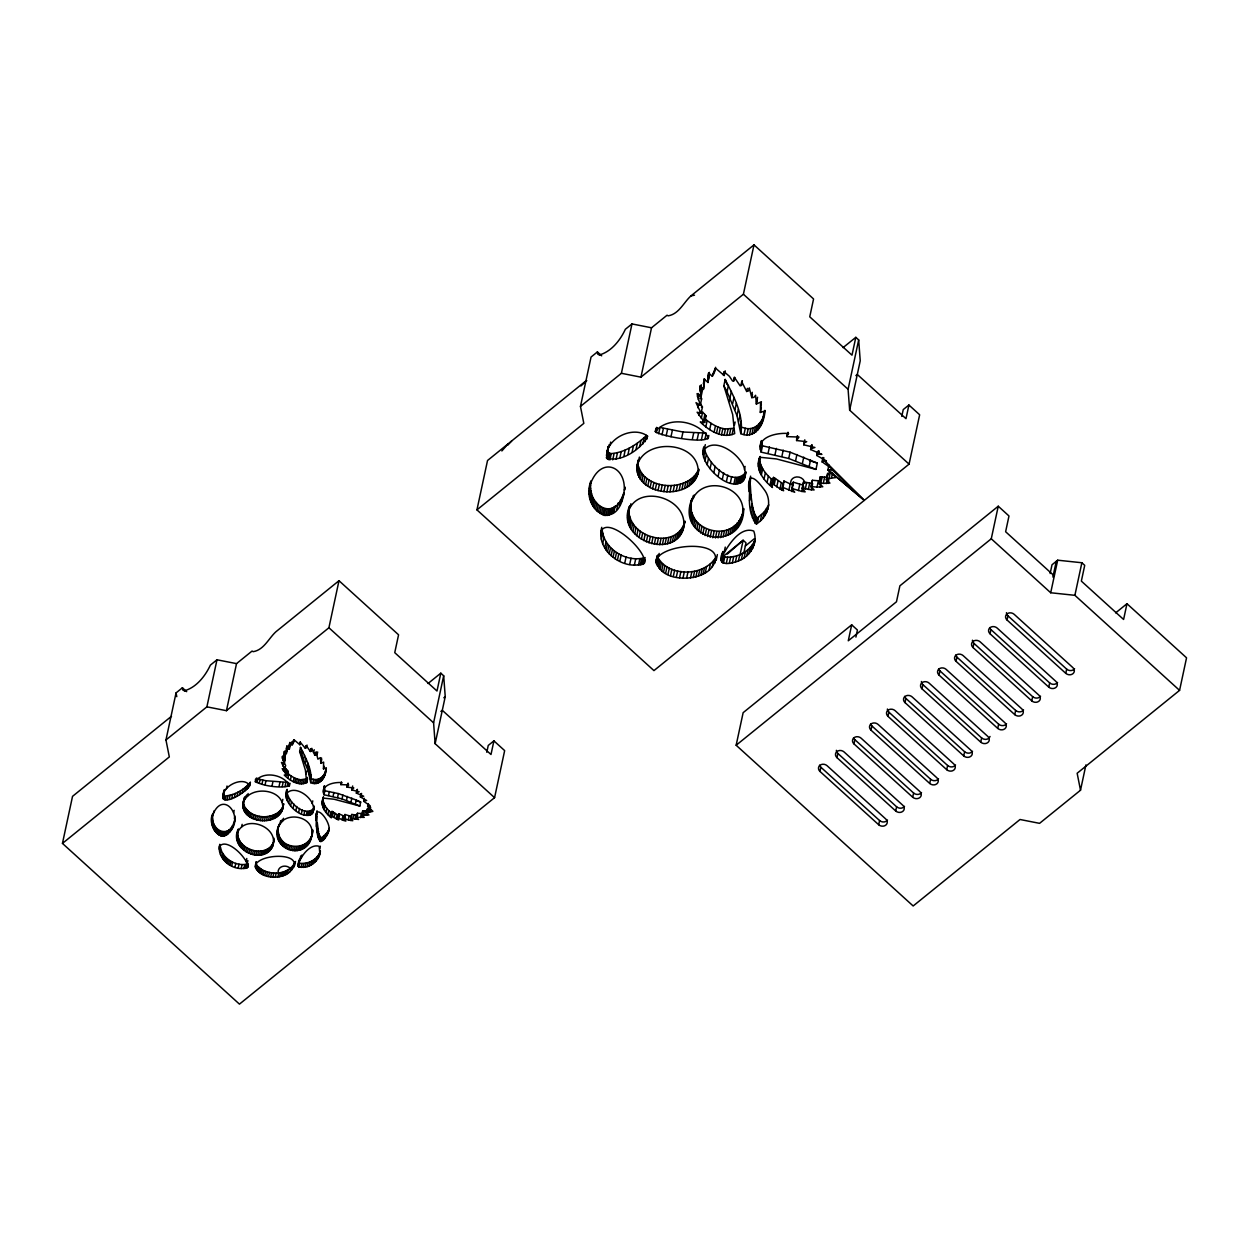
<?xml version="1.0" encoding="UTF-8"?>
<svg xmlns="http://www.w3.org/2000/svg" width="1249" height="1249" viewBox="0 0 1249 1249"><rect width="100%" height="100%" fill="white"/><g stroke="black" fill="none" stroke-linecap="round" stroke-linejoin="round"><path stroke-width="1.5" d="M236.967 834.707C242.29 813.645 278.418 825.324 273.016 845.386C264.694 866.541 228.192 849.866 238.153 829.274L236.795 836.19M274.218 839.952C269.206 859.624 236.483 850.975 237.638 832.193M684.546 522.02C681.845 563.065 614.43 541.91 629.418 506.345M683.078 529.638L684.952 521.13C677.036 552.292 624.359 536.851 629.246 506.985M683.874 525.158C685.654 496.415 635.538 483.176 627.888 513.292M316.059 820.562C313.171 798.673 333.592 824.356 328.315 832.24C316.216 858.188 315.263 819.969 317.059 811.444M748.978 491.622C746.527 468.328 757.581 480.084 765.372 491.294C772.366 502.285 767.432 517.429 756.566 523.831C746.215 512.168 749.9 492.309 750.555 477.493M289.284 746.777L290.127 742.78L288.503 748.963L289.3 749.244L289.752 743.077L292.125 745.247L294.202 739.892L299.807 744.716L299.885 742.343L300.868 742.952L305.349 748.323L307.035 745.044M725.201 370.812L724.201 375.543L715.505 368.127L712.352 376.324L708.698 373.014L708.011 382.459L704.046 378.915L703.562 389.001L699.815 386.16L701.126 396.448L697.051 393.7L700.252 405.238L696.005 402.646L701.079 413.294L697.114 412.217L704.67 422.443L700.252 421.975C708.948 430.546 722.187 439.086 734.693 433.606L732.679 414.543L723.842 385.754L725.201 379.446C733.444 396.058 744.045 414.652 740.813 433.668C755.52 440.163 764.841 422.802 764.919 410.453M708.011 382.459L709.323 372.374L707.98 378.666M724.201 375.543L724.217 371.874L729.354 376.246L732.585 381.054L734.069 380.555L734.318 377.276L740.157 385.879L741.641 385.082L741.687 381.538L746.668 391.483L748.604 390.89L749.306 387.908L751.804 397.635L753.928 397.401L755.598 395.277L756.348 404.036L760.563 402.131L760.344 412.467L764.06 411.202L762.998 419.758M323.522 796.956C319.603 804.918 325.052 813.099 331.375 817.861L332.031 811.397L339.541 816.003M331.844 811.944L332.234 813.88C327.488 809.742 321.852 803.966 323.272 797.096L322.148 802.561M759.72 457.087C754.771 468.999 763.529 480.443 772.428 487.5L771.835 484.55L773.49 477.399L783.061 483.722L781.718 490.03L783.607 490.748L782.577 487.297L794.692 492.262L791.913 488.484L793.271 482.176L803.091 485.127L801.733 491.419L791.913 488.484M771.82 485.471L773.49 477.399M284.194 766.808L287.973 771.382L287.114 775.364L284.241 775.067C289.909 780.656 298.558 786.245 306.723 782.67L305.412 770.211L299.635 751.398L300.494 747.402C305.88 758.221 312.75 770.321 310.72 782.701C319.276 786.62 325.864 777.284 326.067 769.618C325.021 776.207 318.23 781.89 311.579 778.705M212.158 816.596C221.963 788.072 244.976 816.05 229.738 832.053C219.543 844.527 207.037 823.918 212.72 813.942M364.302 798.298L363.724 801.327L369.72 805.48L370.391 806.354L367.628 806.37L372.905 811.366L366.55 812.834L368.939 814.988L361.726 815.019L364.271 817.377L356.589 817.268L357.433 813.271L363.287 813.63M832.146 469.889L827.868 469.702L864.292 500.381L832.146 469.889C830.757 465.971 815.488 460.225 826.432 460.943L816.752 455.448L817.767 454.214L821.904 454.386L810.617 449.546L811.366 445.659M287.114 775.364L282.18 768.681L284.772 769.384L281.462 762.436L284.226 764.123L282.149 756.597L284.803 758.393L283.945 751.664L286.396 753.522L286.88 745.84M314.03 808.275C309.674 827.509 278.964 802.67 287.145 789.352M286.927 790.195C286.364 801.077 305.24 818.704 314.077 807.962M703.062 451.248C714.147 433.512 747.386 457.93 745.138 475.198C737.581 500.911 695.115 463.816 704.077 446.517M325.224 773.615L325.911 768.026L323.475 768.853L323.632 762.093L320.868 763.342L320.384 757.628L317.902 759.158L316.278 752.819C315.248 758.799 312.953 750.118 311.298 748.651L310.298 751.476L306.473 745.872L306.458 747.698M233.75 824.465L235.124 817.72C233.485 839.703 209.66 833.067 212.689 814.613L211.83 818.61M623.969 492.871C617.474 534.057 579.817 510.388 590.918 480.849M623.813 492.684C615.476 522.66 587.124 505.845 590.777 482.333L589.419 488.64M319.822 853.489L319.182 846.322C309.783 843.184 299.541 857.579 298.105 866.01C306.989 870.943 320.244 861.076 320.384 850.834M277.372 833.145C277.169 808.556 317.886 813.755 311.423 837.501C305.474 861.951 268.488 848.696 278.683 825.698M278.23 829.164C276.591 851.365 313.171 852.302 312.734 830.039L311.875 834.035M741.141 520.162L743.717 508.593C743.717 554.54 673.882 540.411 692.211 498.273M742.484 513.854C733.522 544.939 682.797 530.45 691.79 499.288L689.963 508.265M691.197 503.004C700.158 471.919 750.883 486.407 741.89 517.57M313.452 810.929C315.81 798.564 294.171 783.029 286.068 794.177M255.608 864.823C260.932 852.77 308.503 852.271 290.018 871.677C281.041 881.279 252.735 878.469 256.186 862.153M655.912 560.832C660.893 542.597 731.446 538.491 712.289 566.671C700.58 584.204 652.79 582.456 656.927 556.117M242.946 803.888C247.583 784.31 285.865 788.041 282.555 809.399C275.826 828.696 236.623 821.998 243.852 799.813M242.806 805.355L243.805 799.906M636.834 468.344L638.411 459.804C626.686 496.446 695.1 504.346 698.878 469.218M698.207 472.372C699.284 441.084 644.234 437.181 637.052 466.111M363.74 800.968L366.66 800.515L360.337 796.924L363.693 796.222L356.324 793.068L359.134 791.725L351.828 789.977L353.764 787.932L347.128 787.182L348.736 784.903L340.868 784.637L341.976 782.608C334.857 781.874 320.259 784.575 324.006 794.754L342.023 798.923L359.821 806.042L360.68 802.061L356.246 800.031L338.401 793.583L324.865 790.773L324.334 785.855L323.475 789.852M810.695 448.813L814.91 447.485L803.731 444.8L804.137 442.989L806.713 441.678L796.55 440.538L799.001 437.041L786.964 436.635L787.994 432.263M721.313 560.208L722.937 551.512C715.63 566.703 729.307 564.454 738.424 560.988C750.103 556.648 758.346 543.315 753.756 531.059C739.83 525.798 726.934 546.843 721.579 557.803M222.947 796.94C222.759 785.075 244.148 775.957 249.675 785.637C246.365 792.693 215.484 811.585 224.461 789.587L223.009 798.564M606.53 457.946L608.091 446.611L606.53 457.946C620.534 463.036 641.627 449.25 647.575 436.151C634.445 426.081 610.183 436.182 606.733 452.919M171.503 716.255L72.536 796.347L62.45 843.403L239.449 1004.134L494.573 797.674L435.136 743.701L445.237 696.645L443.676 675.771L440.819 673.164L436.994 691.025L394.746 652.665L398.572 634.804L338.994 580.707L275.935 631.744C268.676 638.333 263.914 649.98 253.141 651.681L252.064 651.057L236.529 663.625L216.983 659.784L210.363 665.139C205.258 676.068 196.436 687.387 184.446 690.791L182.916 690.151L182.401 687.762L186.694 691.665M586.515 380.399L487.532 460.506L476.946 509.873L653.945 670.604L909.069 464.144L849.648 410.172L860.233 360.805L858.672 339.915L855.815 337.324L851.99 355.184L809.742 316.809L813.567 298.964L753.99 244.866L690.931 295.904C683.671 302.477 678.91 314.123 668.137 315.841L667.06 315.216L651.525 327.784L631.978 323.928L625.359 329.283C620.253 340.228 611.432 351.547 599.442 354.95L597.912 354.31L597.397 351.921L601.69 355.824M761.375 440.569L762.499 445.831L790.086 452.185L817.314 463.098L815.972 469.405L788.744 458.492L761.141 452.138C755.411 436.541 777.768 432.404 788.65 433.528L787.323 435.417M351.375 816.44L344.958 814.504L344.1 818.501L345.926 820.968L344.053 820.531L344.911 816.534L338.869 813.739L338.682 819.984L330.985 815.94M793.193 485.268L783.935 481.006L783.935 482.692M219.231 846.947C225.647 836.268 248.364 858.282 247.739 867.259C234.656 872.942 215.796 859.156 219.793 844.293M600.738 532.043C607.061 514.494 647.716 550.918 644.375 563.127C624.125 571.933 594.977 550.247 601.753 527.312M622.954 497.602C630.995 467.875 600.8 452.575 589.903 485.564M624.578 489.905L625.125 487.094L624.453 490.233M62.45 843.403L169.318 756.925L165.961 739.97L176.047 692.914L182.401 687.762M165.961 739.97L206.897 706.84L216.983 659.784M206.897 706.84L226.444 710.681L236.529 663.625M211.721 820.515L212.58 816.534M213.36 813.645L213.938 810.976M211.768 822.342L212.627 818.36M211.987 824.075L212.845 820.078M212.346 825.714L213.204 821.717M212.845 827.244L213.704 823.247M213.454 828.665L214.313 824.683M214.157 829.992L215.015 825.995M214.953 831.194L215.812 827.213M215.812 832.287L216.67 828.29M223.352 799.079L223.868 794.567M216.717 833.255L217.576 829.274M223.836 799.454L224.211 795.082M226.459 788.665L227.037 786.011M224.461 799.719L224.695 795.472M217.669 834.098L218.528 830.117M225.226 799.844L226.085 795.863C235.312 794.848 244.382 789.571 250.206 782.374L249.347 786.37M218.637 834.832L219.496 830.835M227.068 799.782L227.911 795.8M219.621 835.409L220.464 831.428M220.573 835.862L221.432 831.881M221.51 836.174L222.369 832.193M229.27 799.329L230.113 795.332M219.246 849.148L220.105 845.167C220.964 858.25 236.202 867.399 248.192 863.746M222.587 836.268L223.43 832.271M219.668 851.724L220.527 847.728M223.649 836.143L224.508 832.162M231.721 798.533L232.579 794.536M220.511 854.488L221.37 850.507M224.726 835.846L225.585 831.85M225.788 835.362L226.647 831.381M234.359 797.44L235.218 793.443M221.822 857.314L222.681 853.317M226.818 834.738L227.677 830.741M227.833 833.957L228.692 829.976M222.665 858.688L223.524 854.691M237.06 796.113L237.919 792.116M233.594 812.99L234.156 810.32M223.633 859.999L224.492 856.002M229.738 832.053L230.581 828.056M231.393 829.758L232.252 825.761M224.758 861.248L225.601 857.251M232.767 827.181L233.61 823.185M234.359 818.673L234.937 816.003M239.73 794.614L240.589 790.617M225.991 862.403L226.85 858.422M227.271 863.481L228.114 859.484M242.29 792.99L243.149 788.993M228.645 864.449L229.504 860.452M244.617 791.288L245.475 787.307M230.128 865.307L230.987 861.326M243.805 801.093L244.663 797.096L244.133 798.486M242.852 806.838L243.664 801.358M244.507 799.766L245.069 797.112M246.646 789.587L247.489 785.59M237.81 831.865L238.387 829.211M236.779 837.704L237.638 833.707M243.118 808.337L243.711 802.842M245.366 798.501L245.928 795.847M236.951 839.219L237.81 835.238M243.586 809.82L243.977 804.356M248.239 787.932L249.097 783.935M231.69 866.072L232.548 862.075M237.279 840.749L238.137 836.752M246.381 797.315L246.959 794.645M237.778 842.263L238.637 838.282M244.242 811.241L244.445 805.839M247.567 796.206L248.129 793.537M249.831 784.95L250.409 782.296M241.572 826.994L242.15 824.324M238.45 843.778L239.308 839.781M245.085 812.584L245.928 808.587L245.101 807.244M239.277 845.245L240.136 841.248M246.069 813.833L246.927 809.852L245.928 808.587M234.921 867.29L235.78 863.309M240.276 846.666L241.135 842.685M247.224 815.019L248.067 811.023L246.927 809.852M255.093 781.655C261.947 771.57 280.213 773.615 287.91 783.061C296.388 790.586 251.736 786.183 255.655 779.001M241.432 848.055L242.29 844.059M255.561 782.015L256.123 779.36M248.504 816.097L249.363 812.1L248.067 811.023M238.153 868.133L239.012 864.136M242.759 849.367L243.617 845.37M257.06 782.733L257.918 778.752L256.404 778.033M249.925 817.08L250.784 813.099L249.363 812.1M244.211 850.569L245.069 846.588M251.455 817.97L252.314 813.973L250.784 813.099M241.198 868.57L242.056 864.573M259.246 783.435L260.104 779.438L257.918 778.752M245.756 851.646L246.599 847.649M253.094 818.735L253.953 814.738L252.314 813.973M261.978 784.107L262.836 780.11L260.104 779.438M243.867 868.648L244.726 864.651M247.364 852.583L248.208 848.586M254.827 819.391L255.67 815.394L253.953 814.738M246.24 861.139L246.802 858.485M245.007 868.555L245.866 864.558M245.975 868.367L246.834 864.37M249.019 853.379L249.878 849.382M247.318 863.262L247.88 860.592M256.638 819.922L257.497 815.94L255.67 815.394M246.756 868.086L247.614 864.105M247.333 867.727L247.911 865.073M265.116 784.715L265.959 780.719L288.129 782.436L287.286 786.433M247.739 867.259L248.301 864.605M250.737 854.035L251.595 850.038M258.512 820.328L259.37 816.331C268.754 818.111 281.415 814.379 283.742 803.981M252.47 854.55L253.328 850.553M260.448 820.593L261.306 816.612M254.234 854.909L255.093 850.928M262.446 820.734L263.289 816.737M255.998 855.143L256.857 851.162M264.46 820.702L265.319 816.721M272.063 785.73L272.922 781.733M255.171 866.728L256.123 861.779M257.762 855.237L258.605 851.24M255.405 867.587L256.029 862.731M255.795 868.492L256.248 863.59M266.505 820.531L267.364 816.549M256.357 869.429L256.654 864.495M259.495 855.175L260.354 851.178M257.075 870.366L257.216 865.432M268.504 820.218L269.362 816.221M261.197 854.956L262.056 850.959M257.981 871.302L258.84 867.306L257.934 866.369M282.352 758.533L282.93 755.864M259.027 872.224L259.886 868.227L258.84 867.306M282.867 760.407L283.726 756.426L285.084 760.141L284.226 764.123M284.101 754.911L284.944 750.93L284.803 758.393M262.852 854.597L263.711 850.616M270.424 819.766L271.267 815.769M284.366 756.629L285.225 752.632M282.664 765.778L283.242 763.123M284.241 758.221L285.646 754.396M286.24 750.149L287.098 746.153L286.396 753.522M260.245 873.098L261.103 869.101L259.886 868.227M264.445 854.097L265.303 850.101M279.058 786.386L279.917 782.389M285.943 753.381L287.239 749.525M272.235 819.172L273.078 815.175M283.336 770.805L283.898 768.135M261.619 873.925L262.477 869.944L261.103 869.101M265.975 853.442L266.818 849.445M289.253 745.06L289.815 742.406M284.085 769.431L284.647 766.761M273.921 818.454L274.78 814.457M284.772 769.384L285.631 765.403L284.226 762.998M289.3 749.244L290.283 744.185M267.411 852.63L268.254 848.633M284.913 772.647L285.771 768.666M263.133 874.69L263.992 870.709L262.477 869.944M275.498 817.627L276.357 813.63M291.126 744.545L291.704 741.89M282.227 786.542L283.086 782.545M268.738 851.662L269.597 847.665M276.966 816.705L277.809 812.709M269.94 850.569L270.799 846.588M286.38 774.193L287.223 770.196M264.819 875.377L265.662 871.38L263.992 870.709M293.031 743.779L293.89 739.798L292.984 741.25M286.755 774.177L287.973 771.382M293.593 742.437L294.171 739.767M270.971 849.398L271.814 845.401M278.277 815.675L279.136 811.678M286.864 774.833L287.723 770.836M271.814 848.118L272.672 844.137M285.022 786.558L285.865 782.561M273.531 840.952L274.109 838.298M272.501 846.791L274.093 839.812M279.448 814.551L280.307 810.57M282.243 802.045L282.82 799.376M266.63 875.971L267.489 871.974L265.662 871.38M287.863 778.268L288.722 774.271L286.63 772.538M280.479 813.364L281.337 809.368M281.337 812.1L282.196 808.103M277.512 831.428L278.886 825.324M282.04 810.773L282.883 806.792M278.964 826.385L279.526 823.716M282.555 809.399L283.601 803.856M277.403 834.863L278.262 830.866M268.597 876.439L269.456 872.442C279.276 874.784 291.173 871.271 295.482 861.482L294.623 865.479M279.745 824.871L280.603 820.874M285.99 796.081L287.192 789.93M277.606 836.533L278.465 832.537M280.682 823.45L281.244 820.796M288.894 786.136L289.456 783.482M277.965 838.173L278.824 834.176M286.396 798.236L287.239 794.239M290.392 780.063L291.251 776.082L288.722 774.271M281.728 822.154L282.305 819.485M289.409 785.933L289.971 783.264M278.48 839.75L279.339 835.753M270.721 876.782L271.564 872.786M282.899 820.952L283.476 818.298M287.301 800.562L288.144 796.581M279.151 841.264L280.01 837.267M279.963 842.716L280.806 838.719M288.706 803.045L289.565 799.048M293.281 781.718L294.139 777.737L291.251 776.082M272.953 876.985L273.812 872.989M280.9 844.074L281.743 840.077M294.842 782.42L295.701 778.439L294.139 777.737M281.962 845.339L282.82 841.358M290.642 805.574L291.501 801.593M275.342 877.032L276.201 873.035M226.444 710.681L328.909 627.763L338.994 580.707M310.72 782.701L308.222 770.945L301.743 755.302L302.601 751.32M296.45 783.014L297.309 779.033L295.701 778.439M283.148 846.51L284.007 842.513M277.871 876.907L278.73 872.91M305.349 748.323L305.927 745.669M284.444 847.556L285.303 843.559M298.105 783.466L298.964 779.47L297.309 779.033M293.109 808.134L293.968 804.137M303.663 759.22L304.522 755.223M279.635 876.72L280.494 872.723M285.865 848.477L286.724 844.48M299.807 783.748L300.666 779.751L307.582 778.673L306.723 782.67M305.396 763.123L306.255 759.127M281.353 876.361L282.212 872.364M287.379 849.273L288.238 845.276M295.919 810.492L296.762 806.495M301.524 783.826L302.383 779.844M283.008 875.846L283.866 871.864M288.987 849.913L289.846 845.916M303.257 783.701L304.116 779.704M306.926 767.027L307.769 763.045M310.298 751.476L310.86 748.822M306.114 773.865L306.692 771.195M310.782 751.461L311.344 748.791M284.585 875.206L285.443 871.224M311.095 751.274L311.844 748.307M298.683 812.396L299.526 808.4M305.006 783.326L305.849 779.329M290.674 850.397L291.532 846.4M286.083 874.456L286.942 870.459M308.222 770.945L309.081 766.948M306.754 780.063L307.332 777.409M287.504 873.597L288.347 869.616M292.422 850.71L293.281 846.713M313.64 752.398L314.202 749.728M309.299 774.864L310.158 770.867M301.352 813.848L302.211 809.867M294.155 850.85L294.998 846.853M314.545 755.145L315.123 752.476M290.018 871.677L290.876 867.68M310.142 778.783L310.985 774.786M315.107 755.13L315.685 752.46M315.529 754.989L316.091 752.32M315.81 754.755L316.387 752.101M295.857 850.803L296.716 846.806M292.094 869.585L292.953 865.588M303.897 814.848L304.756 810.866M317.09 754.646L317.652 751.976M293.656 867.462L294.514 863.481M297.527 850.6L298.386 846.603M312.796 783.279L313.64 779.298M306.239 815.41L307.098 811.413M299.167 850.226L300.025 846.244M307.332 815.519L308.191 811.522M314.686 783.529L315.544 779.532M300.744 849.71L301.602 845.714M308.362 815.503L309.221 811.507M297.98 865.354L298.73 861.123M298.105 866.01L299.401 859.265M320.993 760.625L321.555 757.971M298.355 866.556L298.839 861.373M299.901 859.874L300.759 855.877M302.274 849.039L303.117 845.058M309.315 815.378L310.174 811.382M316.403 783.435L317.262 779.438M312.203 803.56L312.765 800.89M320.868 763.342L321.727 759.345M298.776 867.009L299.214 862.575M310.189 815.144L311.048 811.147M299.354 867.321L299.635 863.012M301.321 857.673L301.899 855.019M303.71 848.243L304.569 844.246M310.985 814.801L311.844 810.804M317.964 783.061L318.823 779.064M311.688 814.332L312.531 810.336M305.084 847.29L305.943 843.309M312.344 813.677L313.202 809.68M313.515 808.649L314.077 805.98M301.243 867.477L302.102 863.481C309.674 863.481 317.605 858.984 320.166 851.615L319.307 855.612M312.859 812.865L314.123 807.166M319.369 782.436L320.228 778.439M306.348 846.229L307.207 842.232M320.618 781.577L321.477 777.581M323.475 768.853L324.053 766.183M307.519 845.042L308.378 841.045M303.195 867.399L304.053 863.402M321.727 780.531L322.585 776.535M308.565 843.731L309.424 839.75M322.679 779.329L323.538 775.332M309.502 842.326L310.361 838.329M311.844 832.334L312.406 829.664M323.507 778.002L324.365 774.021M310.283 840.811L311.142 836.814M324.209 776.597L325.052 772.6M310.939 839.203L312.593 831.772M316.2 815.441L317.043 810.851M324.771 775.114L325.63 771.117M325.77 770.68L326.348 768.01M305.193 867.103L306.052 863.106M316.059 817.83L316.918 813.833M307.192 866.587L308.05 862.591M323.272 791.32L324.568 785.871M316.419 826.573L316.918 816.565M323.444 792.959L324.287 788.962M323.725 793.864L324.584 789.868M324.006 794.754L324.865 790.773M322.148 804.044L323.007 800.047M309.174 865.869L310.017 861.872M322.383 805.511L323.241 801.515M317.199 832.583L318.058 828.602L317.277 822.591M322.804 806.948L323.663 802.966M311.079 864.933L311.938 860.951M317.746 835.3L318.058 828.602M323.413 808.368L324.256 804.372M318.354 837.673L318.589 831.319M324.131 809.742L324.99 805.746M312.89 863.824L313.749 859.827M319.041 839.578L319.213 833.676M328.534 795.488L329.393 791.491M314.576 862.528L315.435 858.531M319.791 840.92L319.9 835.597M325.895 812.318L326.754 808.322M320.197 841.342L320.65 836.924M316.091 861.045L316.949 857.048M320.603 841.576L321.04 837.345M317.402 859.39L318.261 855.409M321.024 841.592C320.915 835.737 328.393 834.098 329.174 828.243L328.315 832.24M319.791 848.836L320.353 846.182M321.446 841.404L322.304 837.423M318.495 857.579L319.354 853.582M327.847 814.582L328.706 810.585M323.46 839.718L324.318 835.722M333.046 796.425L333.905 792.444M325.146 837.938L326.005 833.942M329.752 816.456L330.61 812.475M326.52 836.096L327.379 832.099M330.985 816.534L332.031 811.397M327.566 834.191L328.425 830.195M331.797 815.628L332.656 811.631M332.515 816.081L333.374 812.1M337.542 797.58L338.401 793.583M340.868 784.637L341.445 781.968M334.217 817.424L335.075 813.427M336.278 818.891L337.136 814.894M337.449 819.516L338.869 813.739M342.023 798.923L342.882 794.926M347.066 786.729L347.69 783.685M347.128 787.182L348.081 783.107M344.053 820.531L342.085 819.75L342.944 815.753M346.504 800.437L347.347 796.456M344.412 819.375L344.958 814.504M344.849 820L345.427 817.346M351.828 789.977L352.686 785.98M350.953 802.155L351.796 798.158M356.589 817.268L358.604 819.469L350.828 818.345L352.764 820.718L350.516 820.421L348.362 819.875L349.22 815.894M350.516 820.421L351.687 814.364L357.604 815.378M356.324 793.068L357.12 789.587M350.985 818.829L351.547 816.159M356.839 792.007L357.417 789.352M355.387 804.013L356.246 800.031M352.858 818.813L353.717 814.816M354.825 819.141L355.684 815.16M360.337 796.924L360.961 793.849M360.633 796.253L361.195 793.599M360.992 796.113L361.57 793.458M356.73 817.658L357.433 813.271M356.746 819.36L357.589 813.661M360.508 817.58L361.351 813.599M361.726 815.019L362.585 811.023L363.834 810.976L367.456 811.319L366.597 815.3M362.007 815.722L363.162 810.944M362.975 814.972L363.834 810.976M364.599 815.175L365.457 811.194M367.628 806.37L368.158 803.575M366.55 812.834L367.409 808.837L370.766 807.744M367.971 806.745L368.533 804.091M366.769 813.208L367.409 808.837M367.315 813.724L367.877 811.069M368.299 812.147L369.158 808.15M369.907 811.741L370.485 809.071M435.136 743.701L433.59 722.828L443.676 675.771M486.782 752.273L488.25 745.434L493.917 740.86L504.658 750.618L494.573 797.674M493.917 740.86L490.998 754.521L442.302 710.306L440.881 711.446M476.946 509.873L583.814 423.38L580.457 406.425L591.042 357.058L597.397 351.921M589.247 491.56L590.59 485.268M589.325 494.37L590.668 488.062M589.653 497.008L591.011 490.701M590.215 499.506L591.558 493.214M590.964 501.864L592.323 495.556M591.901 504.05L593.244 497.742M592.978 506.064L594.337 499.756M580.457 406.425L621.393 373.295L631.978 323.928M594.196 507.921L595.539 501.614M606.421 455.463L608.122 447.173M608.544 447.751L609.215 444.597M595.508 509.576L596.866 503.285M607.045 458.742L607.873 451.654M609.996 445.222L610.683 442.084M607.795 459.32L609.153 453.028L608.404 452.435M596.913 511.075L598.255 504.768M608.763 459.726L610.105 453.418L609.153 453.028M598.365 512.371L599.707 506.064M609.918 459.929L611.261 453.621C624.672 452.466 637.052 444.597 646.514 435.37L645.155 441.678M599.848 513.464L601.191 507.156M612.728 459.835L614.086 453.528M601.331 514.369L602.689 508.062M602.814 515.056L604.157 508.765M616.1 459.132L617.443 452.825M604.235 515.54L605.593 509.249M600.785 535.399L602.127 529.108C603.439 549.138 626.764 563.143 645.124 557.538L643.766 563.845M605.874 515.665L607.217 509.373M601.425 539.334L602.767 533.042M607.514 515.494L608.872 509.186M619.879 457.899L621.221 451.592M602.705 543.58L604.063 537.273M609.153 515.025L610.511 508.718M610.777 514.291L612.135 508M623.907 456.228L625.249 449.921M621.393 373.295L640.94 377.151L651.525 327.784M604.719 547.889L606.062 541.582M612.369 513.323L613.727 507.032M613.915 512.152L615.273 505.845M605.999 549.982L607.357 543.69M628.044 454.199L629.387 447.891M607.498 552.011L608.841 545.704M616.819 509.217L618.177 502.925M619.363 505.704L620.722 499.397M609.2 553.916L610.542 547.624M621.456 501.77L622.798 495.463M632.135 451.904L633.477 445.596M611.104 555.696L612.447 549.388M636.038 449.421L637.396 443.114M613.04 557.335L614.399 551.028M615.164 558.818L616.522 552.511M639.613 446.83L640.971 440.522M638.364 461.833L639.379 457.103M617.443 560.145L618.786 553.838M636.912 470.623L638.177 462.036M642.704 444.222L644.062 437.915M627.623 515.556L628.965 509.264M629.199 508.936L629.871 505.783M627.623 517.867L628.965 511.559M637.318 472.934L638.27 464.316M630.23 506.891L630.917 503.737M627.872 520.193L629.215 513.901M638.036 475.198L639.394 468.89L638.676 466.626M619.816 561.301L621.159 555.009M628.372 522.535L629.73 516.243M646.841 439.273L647.528 436.12M639.035 477.352L640.394 471.06L639.394 468.89M629.137 524.861L630.495 518.569M630.167 527.172L631.51 520.864M640.315 479.413L641.658 473.106L640.394 471.06M631.432 529.42L632.79 523.112M641.845 481.333L643.188 475.042L641.658 473.106M624.75 563.174L626.108 556.882M632.962 531.606L634.305 525.298M643.594 483.144L644.937 476.837L643.188 475.042M655.272 431.514C667.981 416.76 693.57 419.898 705.872 434.23C718.878 446.517 659.222 436.401 655.272 431.514L655.944 428.36M655.647 432.076L656.662 427.345M634.742 533.713L636.084 527.406M656.349 432.622L657.364 427.892M645.561 484.799L646.92 478.492L644.937 476.837M629.699 564.454L631.057 558.147M636.771 535.727L638.114 529.42M658.66 433.731L660.018 427.423L682.984 432.013L706.278 433.075L704.92 439.383M647.731 486.314L649.074 480.006L646.92 478.492M638.988 537.57L640.347 531.278M650.073 487.656L651.432 481.349L649.074 480.006M662.017 434.793L663.36 428.501M634.367 565.126L635.71 558.834M641.346 539.209L642.689 532.917M652.587 488.843L653.93 482.536L651.432 481.349M638.458 565.251L639.816 558.943M643.797 540.645L645.155 534.338M666.185 435.807L667.528 429.5M655.225 489.842L656.584 483.535L653.93 482.536M640.206 565.094L641.549 558.803M646.357 541.863L647.7 535.571M641.689 564.813L643.048 558.506M658.004 490.654L659.363 484.347L656.584 483.535M642.892 564.392L644.25 558.1M670.978 436.744L672.337 430.452M644.375 563.127L645.062 559.974M648.965 542.878L650.323 536.57M660.877 491.279L662.235 484.971C675.459 487.282 691.852 483.207 698.238 470.342L696.895 476.65M651.635 543.658L652.977 537.351M663.859 491.684L665.202 485.393M654.32 544.221L655.678 537.929M666.888 491.887L668.246 485.58M657.036 544.58L658.379 538.272M669.979 491.856L671.337 485.549M681.626 438.305L682.984 432.013M655.772 562.3L657.13 555.992C667.294 577.397 703.952 577.054 716.036 557.132L714.678 563.44M659.722 544.705L661.064 538.413M656.115 563.627L657.989 554.806M656.709 565.001L658.067 558.709M658.504 556.57L659.175 553.416M673.117 491.591L674.46 485.299M657.583 566.437L658.926 560.13M662.376 544.611L663.734 538.303M658.691 567.873L660.05 561.566M676.177 491.107L677.536 484.799M664.983 544.283L666.341 537.991M660.065 569.31L661.408 563.002M697.379 396.667L698.066 393.513M699.83 388.611L700.502 385.457M661.673 570.715L663.032 564.407M698.175 399.555L699.19 394.825M700.049 391.14L701.392 384.833M667.512 543.737L668.871 537.445M679.113 490.404L680.455 484.097M700.47 393.747L701.829 387.44L702.469 390.141L701.126 396.448M697.863 407.767L698.534 404.614M703.328 383.833L704.342 379.103M663.531 572.058L664.89 565.75M669.964 542.972L671.306 536.664M692.321 439.305L693.679 433.013M681.876 489.499L683.234 483.191M703.562 389.001L704.764 379.259M700.252 405.238L701.61 398.931L700.049 394.668M698.878 415.449L699.549 412.295M665.623 573.338L666.982 567.03M672.29 541.957L673.648 535.649M707.933 376.058L708.605 372.905M684.483 488.406L685.826 482.098M701.079 413.294L702.438 406.987L700.018 402.849M708.214 380.82L709.557 374.513M674.491 540.723L675.85 534.416M667.965 574.509L669.308 568.201M701.298 418.29L702.656 411.983L706.028 416.136L704.67 422.443M686.888 487.141L688.246 480.834M697.192 439.539L698.534 433.247M676.536 539.24L677.895 532.948M712.352 376.324L713.023 373.17M689.12 485.72L690.478 479.413M702.625 424.223L703.296 421.069M678.379 537.585L679.721 531.278M703.53 420.648L704.889 414.34M670.526 575.555L671.868 569.247M713.725 374.091L714.74 369.361M714.584 372.03L715.599 367.3M679.94 535.774L681.298 529.467M691.134 484.144L692.492 477.836M704.295 421.616L705.638 415.308M681.251 533.823L682.61 527.531M701.454 439.57L702.797 433.262M682.297 531.777L683.64 525.486M692.93 482.442L694.288 476.134M673.305 576.445L674.663 570.137M705.81 426.877L707.153 420.585L705.029 418.805M694.506 480.615L695.849 474.308M695.818 478.679L697.176 472.372M689.745 510.903L691.103 504.596M697.691 474.542L698.706 469.811M692.18 500.537L693.195 495.806M689.807 513.511L691.15 507.219M676.318 577.179L677.676 570.871M693.398 498.226L694.069 495.072M702.937 454.152L704.28 447.845C706.497 463.004 733.007 488.328 745.996 472.153L744.638 478.445M690.119 516.087L691.462 509.779M704.623 447.813L705.31 444.66M707.387 438.93L708.058 435.776M690.666 518.585L692.024 512.277M703.562 457.446L704.904 451.139M709.682 429.64L711.04 423.333L707.153 420.585M708.167 438.618L708.854 435.464M691.462 521.005L692.805 514.697M679.565 577.709L680.908 571.402M723.312 375.012L723.983 371.859M704.936 461.022L706.294 454.714M724.623 372.327L724.201 375.059M692.477 523.331L693.835 517.024M693.71 525.548L695.053 519.241M640.94 377.151L743.405 294.233L753.99 244.866M707.121 464.8L708.464 458.508M714.116 432.17L715.458 425.862L711.04 423.333M683 578.006L684.343 571.714M695.147 527.624L696.489 521.333M716.489 433.247L717.847 426.955L715.458 425.862M696.77 529.576L698.129 523.269M686.653 578.084L688.012 571.777M710.072 468.687L711.43 462.395M740.813 433.668L736.988 415.667L727.074 391.733L728.417 385.426M726.777 393.981L727.449 390.828M718.956 434.152L720.314 427.845L717.847 426.955M698.597 531.356L699.94 525.048M690.51 577.881L691.868 571.574M700.58 532.964L701.938 526.656M721.5 434.839L722.859 428.532L720.314 427.845M713.85 472.606L715.193 466.299M729.213 401.507L729.884 398.353M730.009 397.713L731.368 391.405M733.725 380.898L734.412 377.744M734.069 380.555L734.755 377.417M693.226 577.6L694.585 571.293M702.75 534.369L704.108 528.062M724.092 435.276L725.45 428.969L733.397 428.313L732.055 434.621M732.663 403.692L734.006 397.385M695.849 577.054L697.207 570.746M705.061 535.571L706.419 529.279M726.731 435.401L728.089 429.094M718.144 476.212L719.486 469.905M698.378 576.273L699.737 569.966M707.527 536.57L708.886 530.263M729.385 435.198L730.743 428.891M734.99 409.688L736.332 403.38M741.235 384.255L741.906 381.101M700.798 575.289L702.157 568.998M741.375 385.551L742.39 380.82M722.375 479.132L723.717 472.825M710.135 537.304L711.477 530.997M734.443 425.16L735.115 422.006M703.093 574.134L704.452 567.842M736.988 415.667L738.331 409.375M705.263 572.838L706.606 566.531M712.789 537.788L714.131 531.481M738.627 421.662L739.986 415.371M726.465 481.365L727.824 475.057M746.668 391.483L747.339 388.33M715.443 537.991L716.785 531.684M709.12 569.887L710.478 563.58M739.908 427.673L741.266 421.366M718.05 537.929L719.393 531.621M712.289 566.671L713.647 560.379M730.353 482.895L731.711 476.587M720.611 537.616L721.969 531.309M716.177 560.379L717.363 554.587M751.601 395.449L752.273 392.311M743.967 434.574L745.325 428.266C754.88 430.827 762.686 422.115 764.357 413.466M751.804 397.635L752.476 394.481M733.959 483.738L735.302 477.43M723.109 537.054L724.467 530.747M735.63 483.909L736.972 477.602M746.871 434.933L748.213 428.626M725.544 536.258L726.887 529.951M737.191 483.894L738.549 477.586M722.593 554.962L723.265 551.808M721.485 561.207L722.656 553.916M721.891 562.05L722.828 554.915M724.248 551.808L725.263 547.078M738.659 483.706L740.001 477.399M727.87 535.243L729.213 528.936M749.509 434.793L750.868 428.501M756.566 402.006L757.581 397.276M756.348 404.036L757.362 399.305M722.515 562.737L723.233 555.758M740.001 483.332L741.344 477.04M723.421 563.221L724.763 556.913L723.874 556.429M730.087 533.994L731.43 527.702M741.203 482.801L742.562 476.509M744.42 469.562L745.091 466.408M751.898 434.215L753.256 427.923M742.281 482.098L743.623 475.791M732.164 532.558L733.522 526.251M743.296 481.084L744.654 474.776M726.293 563.455L727.652 557.148C739.236 557.148 751.383 550.263 755.302 538.99M744.076 479.85L745.809 472.044M754.053 433.247L755.395 426.955M760.75 404.879L761.422 401.725M734.115 530.919L735.474 524.627M760.688 407.455L761.359 404.301M755.957 431.951L757.316 425.644M760.344 412.467L761.359 407.736M735.911 529.108L737.253 522.8M757.659 430.343L759.002 424.051M729.291 563.33L730.634 557.038M737.519 527.109L738.862 520.802M759.127 428.516L760.469 422.209M738.94 524.939L740.282 518.647M760.391 426.487L761.734 420.179M740.142 522.628L741.5 516.321M742.577 512.262L743.264 509.108M761.453 424.317L762.796 418.009M749.197 483.8L750.633 476.119M762.312 422.053L763.67 415.761M763.842 415.261L764.856 410.531M732.336 562.877L733.694 556.57M748.978 487.453L750.337 481.146M760.017 446.877L761 441.475M735.411 562.081L736.754 555.789M760.282 449.375L761.625 443.067M749.525 500.849L750.883 494.542L750.337 485.33M758.315 464.082L759.657 457.774C759.376 467.532 766.948 475.229 773.787 481.208L773.178 479.163M758.705 461.818L760.219 456.416M761.141 452.138L762.499 445.831M758.315 466.345L759.657 460.038M738.424 560.988L739.783 554.681M739.986 555.04L743.155 540.239L746.012 542.847L743.733 553.479M758.658 468.594L760.017 462.286M750.727 510.045L752.085 503.737L750.883 494.542M759.314 470.795L760.672 464.503M741.36 559.568L742.702 553.26M760.219 472.965L761.578 466.658M751.555 514.198L752.897 507.906L752.085 503.737M761.344 475.057L762.702 468.765M752.491 517.835L753.834 511.528L752.897 507.906M744.139 557.866L745.481 551.558M753.537 520.755L754.896 514.447L753.834 511.528M768.088 453.246L769.431 446.939M746.715 555.867L748.057 549.576M754.693 522.8L756.051 516.493L754.896 514.447M764.045 479.007L765.387 472.7M755.302 523.44L756.051 516.493M749.025 553.604L750.384 547.312M755.926 523.799L756.66 517.133M756.566 523.831L757.924 517.539L764.247 511.934L767.948 506.188L766.605 512.48M751.039 551.09L752.398 544.783M757.237 523.55L758.58 517.242M752.71 548.311L754.053 542.004M767.027 482.473L768.385 476.181M753.943 545.298L754.958 540.567M760.313 520.958L761.671 514.65M774.989 454.683L776.347 448.391M762.889 518.226L764.247 511.934M769.946 485.361L771.304 479.054M764.981 515.415L766.34 509.108M781.718 490.03L773.069 484.081L774.427 477.774M767.745 509.498L768.76 504.783M774.161 484.784L775.52 478.476M781.874 456.447L783.232 450.14M786.964 436.635L787.697 432.966M776.784 486.829L778.127 480.522M779.938 489.077L781.296 482.77M782.452 488.203L783.935 481.006M788.744 458.492L790.086 452.185M782.592 488.999L783.607 484.269M796.534 439.258L797.221 436.104M796.55 440.538L797.549 435.807M788.837 490.373L790.18 484.081M795.582 460.834L796.924 454.527M1085.927 764.888L1080.51 790.227L1039.574 823.341L1020.027 819.5L913.16 905.978L736.145 745.247L743.139 712.679L851.693 624.828L857.423 630.027L855.908 637.115M791.85 491.575L793.271 482.176M803.731 444.8L804.809 439.835M802.389 463.441L803.747 457.134M798.423 490.592L799.782 484.284M802.201 488.25L803.56 481.942L812.615 483.504L811.257 489.795L802.201 488.25L805.168 491.872L801.733 491.419M810.617 449.546L811.647 445.128M802.779 487.407L803.56 481.942M811.413 447.923L812.084 444.769M803.123 489.873L803.794 486.72M809.196 466.299L810.539 460.007M805.308 488.952L806.667 482.645M808.322 489.467L809.68 483.16M816.752 455.448L817.533 451.67M817.205 454.417L817.892 451.264M817.767 454.214L818.454 451.061M811.023 486.579L812.365 480.287L818.376 480.771L817.018 487.079L811.023 486.579L814.114 489.951L811.257 489.795M811.241 487.188L812.365 480.287M818.485 454.152L819.172 450.998M811.756 487.922L812.428 484.768M821.951 462.192L822.966 457.462M822.607 460.959L823.278 457.805M823.169 460.803L823.84 457.649M817.018 487.079L822.779 486.751L818.907 483.144L820.25 476.837L827.697 477.274M819.313 484.222L820.25 476.837M818.907 483.144L819.781 483.02L821.139 476.728M819.969 487.126L820.64 483.972M819.781 483.02L820.812 483.066L822.17 476.775M820.812 483.066L823.294 483.394L824.652 477.087M827.931 469.905L828.883 464.971M826.276 479.788L827.634 473.496L830.304 472.434L828.961 478.742L826.276 479.788L829.929 483.098L823.294 483.394M826.604 480.365L827.634 473.496M826.338 483.582L827.353 478.851M828.071 483.457L828.743 480.303M849.648 410.172L848.087 389.298L858.672 339.915M828.961 478.742L831.428 478.117L832.427 473.387M819.969 771.429A5.074 4.293 12.1 0 1 819.937 765.309A5.074 4.293 12.1 0 1 827.057 765.684L885.775 819.016A5.074 4.293 12.1 0 1 885.806 825.121A5.074 4.293 12.1 0 1 878.687 824.746L819.969 771.429L820.874 767.229A5.074 4.293 12.1 0 1 819.547 765.215M851.693 624.828L848.274 640.784L896.47 601.784L899.889 585.828L998.248 506.22L1008.989 515.978L1005.617 531.731L1054.312 575.945M901.778 416.417L903.246 409.578L908.913 405.019L919.654 414.777L909.069 464.144M908.913 405.019L905.993 418.68L857.298 374.466L855.877 375.606M836.971 757.659A5.074 4.293 12.1 0 1 836.939 751.539A5.074 4.293 12.1 0 1 844.059 751.929L902.777 805.246A5.074 4.293 12.1 0 1 902.808 811.366A5.074 4.293 12.1 0 1 895.689 810.976L836.971 757.659L837.876 753.459A5.074 4.293 12.1 0 1 836.377 750.321M853.988 743.904A5.074 4.293 12.1 0 1 853.941 737.784A5.074 4.293 12.1 0 1 861.076 738.159L919.779 791.476A5.074 4.293 12.1 0 1 919.826 797.596A5.074 4.293 12.1 0 1 912.691 797.221L853.988 743.904L854.878 739.689A5.074 4.293 12.1 0 1 853.567 737.691M870.99 730.134A5.074 4.293 12.1 0 1 870.959 724.014A5.074 4.293 12.1 0 1 878.078 724.404L936.797 777.721A5.074 4.293 12.1 0 1 936.828 783.841A5.074 4.293 12.1 0 1 929.709 783.451L870.99 730.134L871.896 725.934A5.074 4.293 12.1 0 1 870.569 723.92M887.992 716.364A5.074 4.293 12.1 0 1 887.961 710.244A5.074 4.293 12.1 0 1 895.08 710.634L953.799 763.951A5.074 4.293 12.1 0 1 953.83 770.071A5.074 4.293 12.1 0 1 946.711 769.681L887.992 716.364L888.898 712.164A5.074 4.293 12.1 0 1 887.399 709.026M878.687 824.746L879.577 820.546L820.874 767.229M905.01 702.609A5.074 4.293 12.1 0 1 904.963 696.489A5.074 4.293 12.1 0 1 912.098 696.864L970.801 750.181A5.074 4.293 12.1 0 1 970.848 756.301A5.074 4.293 12.1 0 1 963.728 755.926L905.01 702.609L905.915 698.41A5.074 4.293 12.1 0 1 904.588 696.396M895.689 810.976L896.595 806.776L837.876 753.459M922.012 688.839A5.074 4.293 12.1 0 1 921.981 682.719A5.074 4.293 12.1 0 1 929.1 683.109L987.818 736.426A5.074 4.293 12.1 0 1 987.85 742.546A5.074 4.293 12.1 0 1 980.73 742.156L922.012 688.839L922.917 684.639A5.074 4.293 12.1 0 1 921.419 681.501M912.691 797.221L913.597 793.021L854.878 739.689M939.029 675.069A5.074 4.293 12.1 0 1 938.983 668.964A5.074 4.293 12.1 0 1 946.102 669.339L1004.821 722.656A5.074 4.293 12.1 0 1 1004.867 728.776A5.074 4.293 12.1 0 1 997.732 728.401L939.029 675.069L939.919 670.869A5.074 4.293 12.1 0 1 938.608 668.871M929.709 783.451L930.599 779.251L871.896 725.934M956.031 661.314A5.074 4.293 12.1 0 1 956 655.194A5.074 4.293 12.1 0 1 963.12 655.584L1021.838 708.901A5.074 4.293 12.1 0 1 1021.869 715.021A5.074 4.293 12.1 0 1 1014.75 714.631L956.031 661.314L956.937 657.115A5.074 4.293 12.1 0 1 955.61 655.101M736.145 745.247L991.269 538.787L998.248 506.22M946.711 769.681L947.616 765.481L888.898 712.164M973.033 647.544A5.074 4.293 12.1 0 1 973.002 641.424A5.074 4.293 12.1 0 1 980.122 641.814L1038.84 695.131A5.074 4.293 12.1 0 1 1038.871 701.251A5.074 4.293 12.1 0 1 1031.752 700.861L973.033 647.544L973.939 643.344A5.074 4.293 12.1 0 1 972.44 640.206M963.728 755.926L964.618 751.726L905.915 698.41M990.051 633.789A5.074 4.293 12.1 0 1 990.004 627.669A5.074 4.293 12.1 0 1 997.139 628.044L1055.842 681.361A5.074 4.293 12.1 0 1 1055.889 687.481A5.074 4.293 12.1 0 1 1048.754 687.106L990.051 633.789L990.941 629.59A5.074 4.293 12.1 0 1 989.63 627.576M980.73 742.156L981.636 737.956L922.917 684.639M1007.053 620.019A5.074 4.293 12.1 0 1 1007.022 613.899A5.074 4.293 12.1 0 1 1014.141 614.289L1072.86 667.606A5.074 4.293 12.1 0 1 1072.891 673.726A5.074 4.293 12.1 0 1 1065.772 673.336L1007.053 620.019L1007.959 615.819A5.074 4.293 12.1 0 1 1006.46 612.681M997.732 728.401L998.638 724.186L939.919 670.869M1014.75 714.631L1015.64 710.431L956.937 657.115M1050.144 573.525L1052.017 564.782L1057.684 560.192L1081.868 562.753L1084.725 565.344L1081.353 581.113L1123.6 619.473L1126.973 603.72L1186.55 657.817L1179.571 690.369L1077.153 773.256L1080.51 790.227M1052.891 577.085L1056.264 561.332M1179.571 690.369L1074.889 595.32L1050.706 592.76L1057.684 560.192M1031.752 700.861L1032.658 696.661L973.939 643.344M1048.754 687.106L1049.66 682.906L990.941 629.59M1074.889 595.32L1081.868 562.753M1065.772 673.336L1066.677 669.136L1007.959 615.819M286.318 748.494L286.708 746.933L288.503 748.963M771.835 484.55L773.069 484.081M322.96 799.625L323.819 798.173L334.029 799.219L359.821 806.042M759.533 459.57L760.86 457.368L776.488 458.945L815.972 469.405M501.864 450.951L508.031 443.91M507.765 445.19L511.715 440.928M580.941 385.957L586.687 380.711M727.261 554.103L743.155 540.239L723.639 556.024M843.059 347.628L855.815 337.324M428.064 683.484L440.819 673.164M443.817 697.801L445.237 696.645M745.341 545.985L754.412 538.662M1115.669 612.869L1126.973 603.72M705.029 416.339L706.028 416.136M690.931 295.904L694.506 295.186M831.428 478.117L836.003 477.555L827.868 469.702L864.292 500.381L824.652 460.756L829.976 467.329M701.376 407.049L702.438 406.987M724.763 556.913L727.652 557.148M300.213 863.34L302.102 863.481M722.859 428.532L725.45 428.969M298.964 779.47L300.666 779.751M610.105 453.418L611.261 453.621M262.836 780.11L265.959 780.719M659.363 484.347L662.235 484.971M257.497 815.94L259.37 816.331M267.489 871.974L269.456 872.442M701.626 389.907L702.469 390.141M742.156 427.361L745.325 428.266M700.08 398.462L701.61 398.931M284.101 759.829L285.084 760.141M809.477 460.616L817.314 463.098M356.059 800.593L360.68 802.061M344.1 818.501L348.362 819.875M342.085 819.75L338.011 817.736L338.011 818.844M743.405 294.233L848.087 389.298M991.269 538.787L1050.706 592.76M597.303 352.64L600.16 355.247M328.909 627.763L433.59 722.828M182.307 688.496L185.164 691.103M827.946 474.074L828.79 474.87M820.671 477.914L821.514 478.851M723.842 385.754L727.074 391.733M299.635 751.398L301.743 755.302M725.201 379.446L726.949 384.38M300.494 747.402L302.414 752.788M176.047 692.914L176.796 696.677M790.914 484.19A7.088 6.011 12.1 0 1 796.753 476.931A7.088 6.011 12.1 0 1 804.762 483.363M278.137 871.818A7.088 6.011 12.1 0 1 282.461 866.447A7.088 6.011 12.1 0 1 290.143 868.18M1006.553 723.717A5.074 4.293 12.1 0 1 998.638 724.186M1057.575 682.438A5.074 4.293 12.1 0 1 1049.66 682.906M1023.571 709.963A5.074 4.293 12.1 0 1 1015.64 710.431M955.532 765.013A5.074 4.293 12.1 0 1 947.616 765.481M921.512 792.537A5.074 4.293 12.1 0 1 913.597 793.021M1040.573 696.193A5.074 4.293 12.1 0 1 1032.658 696.661M904.51 806.308A5.074 4.293 12.1 0 1 896.595 806.776M990.051 736.473A5.074 4.293 12.1 0 1 981.636 737.956M1074.593 668.668A5.074 4.293 12.1 0 1 1066.677 669.136M938.53 778.783A5.074 4.293 12.1 0 1 930.599 779.251M887.493 820.078A5.074 4.293 12.1 0 1 879.577 820.546M972.534 751.258A5.074 4.293 12.1 0 1 964.618 751.726M300.306 742.031L299.807 744.716L300.416 742.062"/></g></svg>
